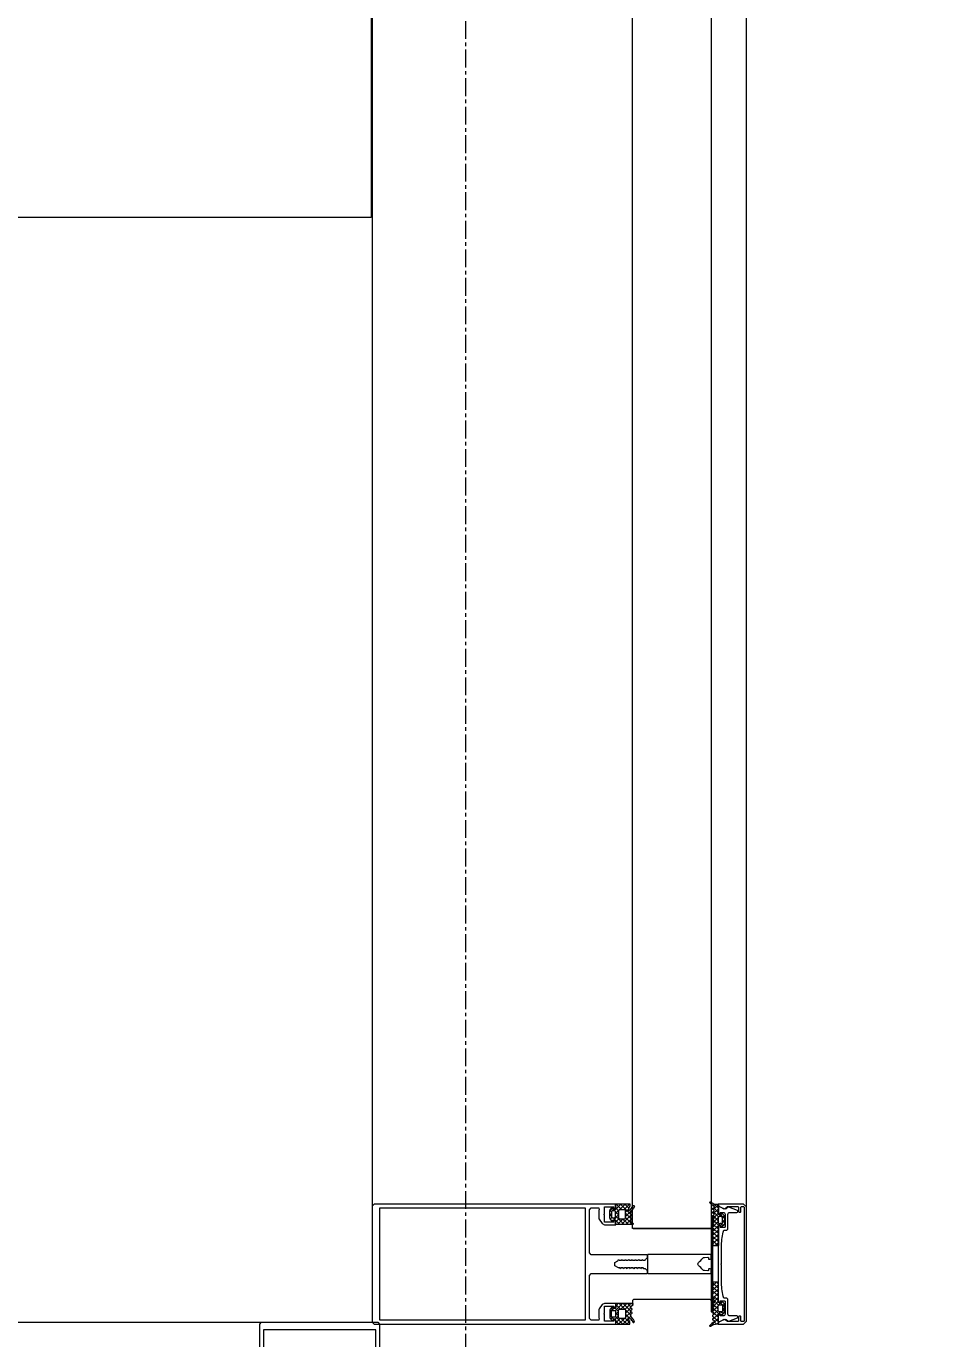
# Model space of a CAD drawing. Header units: millimetres. Extents: x 0 to 168960, y -92093 to 443706.
# Drawn here: x 41959 to 42448, y 99968 to 100669 of the extents above; entities that cross this region are included whole.
import ezdxf
from ezdxf.enums import TextEntityAlignment as Align

# ---------------------------------------------------------------- set-up
doc = ezdxf.new("R2018")
doc.units = ezdxf.units.MM
doc.linetypes.add('осевая', pattern=[50.8, 31.75, -6.35, 6.35, -6.35])
for name, color, linetype, lineweight in [('_0', 7, 'Continuous', 15), ('АР_Названия помещений', 124, 'Continuous', 5), ('АР_Номер помещения', 1, 'Continuous', 25), ('АР_Помещения_площадь', 19, 'Continuous', 9)]:
    doc.layers.add(name, color=color, linetype=linetype, lineweight=lineweight)
doc.styles.add('ISOCPEUR', font='isocpeur.ttf', dxfattribs={"height": 175})
doc.styles.get("Standard").update_dxf_attribs({"font": 'arial.ttf'})
pattern_1 = [(135, (-48195.6814, -322291.2206), (-1.122532015, -1.122532015), []), (225, (-48195.6814, -322291.2206), (1.122532015, -1.122532015), [])]
pattern_2 = [(135, (-48196.3237, -322291.2206), (-1.122532015, -1.122532015), []), (225, (-48196.3237, -322291.2206), (1.122532015, -1.122532015), [])]

# ---------------------------------------------------------------- blocks, each defined once
blk = doc.blocks.new('*U385')
at = {"color": 8}
blk.add_line((576.4, 0), (63.01, 0), dxfattribs=at)
at = {"color": 8, "lineweight": 0, "ltscale": 100, "transparency": 33554687}
blk.add_lwpolyline([(63.99, -99.98), (63.99, -0.98), (63.01, 0), (0.98, 0), (0, -0.98), (0, -99.98)], dxfattribs=at)
blk.add_lwpolyline([(2.07, -4.02), (62.04, -4.02), (62.04, -83.64), (2.07, -83.64)], close=True, dxfattribs=at)
blk = doc.blocks.new('*U384')
h = blk.add_hatch()
h.set_pattern_fill('ANSI37', color=8, scale=0.5, angle=90)
h.set_pattern_definition(pattern_2)
edge = h.paths.add_edge_path()
edge.add_line((129.85, 53.32), (129.85, 54.28))
edge.add_arc((130.27, 54.28), 0.427, 128.46721, 180.00662, ccw=False)
edge.add_arc((129.74, 54.95), 0.427, 308.4792, 450.00318)
edge.add_line((129.74, 55.38), (128.64, 55.38))
edge.add_arc((128.64, 55.19), 0.183, 89.9818, 180.0182)
edge.add_line((128.46, 55.19), (128.46, 55.07))
edge.add_arc((128.28, 55.07), 0.183, -135.01081, 0.00056, ccw=False)
edge.add_line((128.15, 54.94), (127.05, 56.16))
edge.add_arc((127.57, 56.54), 0.637, 179.04229, 216.37432, ccw=False)
edge.add_line((126.93, 56.55), (126.93, 60.7))
edge.add_arc((127.57, 60.71), 0.637, 143.62568, 180.95771, ccw=False)
edge.add_line((127.05, 61.08), (128.15, 62.3))
edge.add_arc((128.28, 62.17), 0.183, -0.00056, 135.01081, ccw=False)
edge.add_line((128.46, 62.17), (128.46, 62.05))
edge.add_arc((128.64, 62.05), 0.183, 179.9818, 270.0182)
edge.add_line((128.64, 61.87), (129.74, 61.87))
edge.add_arc((129.74, 62.3), 0.427, 269.99682, 411.5208)
edge.add_arc((130.27, 62.96), 0.427, 179.99338, 231.53279, ccw=False)
edge.add_line((129.85, 62.96), (129.85, 64.06))
edge.add_arc((130.03, 64.06), 0.183, 89.9818, 180.0182, ccw=False)
edge.add_line((130.03, 64.24), (137.22, 64.24))
edge.add_arc((137.24, 63.94), 0.306, 0.07887, 93.15515, ccw=False)
edge.add_line((137.55, 63.94), (137.55, 63.21))
edge.add_arc((137.24, 63.21), 0.304, -25.0452, 0.02187, ccw=False)
edge.add_line((137.52, 63.08), (136.66, 61.01))
edge.add_arc((136.94, 60.88), 0.305, 154.98576, 309.63)
edge.add_arc((130.64, 68.19), 9.95, 310.726, 328.81283)
edge.add_arc((139.53, 62.89), 0.4, 81.54212, 158.45788, ccw=False)
edge.add_arc((139.34, 62.73), 0.602, -27.88064, 66.37216, ccw=False)
edge.add_arc((130.46, 68.18), 11.02, 319.87822, 328.67982, ccw=False)
edge.add_arc((143.57, 57.17), 6.09, 140.15279, 160.00826)
edge.add_arc((138.13, 59.15), 0.305, 159.16444, 235.66304)
edge.add_line((137.95, 58.89), (138.69, 58.41))
edge.add_arc((138.51, 58.15), 0.305, -55.65709, 55.65709, ccw=False)
edge.add_line((138.69, 57.9), (137.95, 57.42))
edge.add_arc((138.13, 57.16), 0.305, 124.34291, 235.65709)
edge.add_line((137.95, 56.91), (138.69, 56.42))
edge.add_arc((138.51, 56.17), 0.305, -55.65709, 55.65709, ccw=False)
edge.add_line((138.69, 55.92), (137.95, 55.43))
edge.add_arc((138.13, 55.18), 0.305, 124.34673, 224.99182)
edge.add_line((137.91, 54.97), (139.24, 53.66))
edge.add_arc((139.03, 53.44), 0.305, -89.97313, 44.9961, ccw=False)
edge.add_line((139.03, 53.14), (130.03, 53.14))
edge.add_arc((130.03, 53.32), 0.183, 180.0182, 270.0182, ccw=False)
edge = h.paths.add_edge_path(flags=16)
edge.add_line((127.78, 59.92), (127.78, 57.35))
edge.add_arc((128.32, 57.35), 0.541, 180, 270)
edge.add_line((128.32, 56.8), (129.31, 56.8))
edge.add_arc((129.31, 57.35), 0.541, 270, 360)
edge.add_line((129.85, 57.35), (129.85, 59.92))
edge.add_arc((129.31, 59.92), 0.541, 0, 90)
edge.add_line((129.31, 60.46), (128.32, 60.46))
edge.add_arc((128.32, 59.92), 0.541, 90, 180)
edge = h.paths.add_edge_path(flags=16)
edge.add_line((131.56, 60.52), (131.56, 56.75))
edge.add_arc((132.1, 56.75), 0.541, 180, 270)
edge.add_line((132.1, 56.2), (134.68, 56.2))
edge.add_arc((134.68, 56.75), 0.541, 270, 360)
edge.add_line((135.22, 56.75), (135.22, 60.52))
edge.add_arc((134.68, 60.52), 0.541, 0, 90)
edge.add_line((134.68, 61.06), (132.1, 61.06))
edge.add_arc((132.1, 60.52), 0.541, 90, 180)
h = blk.add_hatch()
h.set_pattern_fill('ANSI37', color=8, scale=0.5, angle=90)
h.set_pattern_definition(pattern_1)
edge = h.paths.add_edge_path()
edge.add_arc((187.45, 53.46), 0.549, 314.99854, 360)
edge.add_line((187.83, 53.07), (186.61, 51.85))
edge.add_arc((186.49, 51.98), 0.183, 180, 314.99854)
edge.add_line((186.3, 51.98), (186.3, 52.22))
edge.add_arc((186.12, 52.22), 0.183, 360, 450)
edge.add_line((186.12, 52.41), (184.9, 52.41))
edge.add_arc((184.9, 51.98), 0.427, 90, 231.52648)
edge.add_arc((184.37, 51.31), 0.427, 360, 411.52648)
edge.add_line((184.8, 51.31), (184.8, 41.99))
edge.add_arc((184.49, 41.99), 0.305, 270, 360)
edge.add_line((184.49, 41.69), (182.05, 41.69))
edge.add_arc((182.05, 41.99), 0.304, 235.63571, 270)
edge.add_line((181.88, 41.74), (181.72, 42.17))
edge.add_arc((234.63, 45.92), 53.04, 175.94424, 184.05576)
edge.add_line((181.72, 49.67), (182.45, 50.16))
edge.add_arc((182.28, 50.41), 0.305, 304.34372, 415.65628)
edge.add_line((182.45, 50.66), (181.72, 51.15))
edge.add_arc((181.89, 51.4), 0.305, 124.34372, 235.65628)
edge.add_line((181.72, 51.65), (182.45, 52.26))
edge.add_arc((182.28, 52.51), 0.305, 304.34372, 415.65628)
edge.add_line((182.45, 52.76), (181.72, 53.25))
edge.add_arc((181.89, 53.5), 0.305, 124.34372, 235.65628)
edge.add_line((181.72, 53.76), (182.45, 54.24))
edge.add_arc((182.28, 54.5), 0.305, 304.34372, 415.65628)
edge.add_line((182.45, 54.75), (181.72, 55.23))
edge.add_arc((181.89, 55.49), 0.305, 124.34372, 235.65628)
edge.add_line((181.72, 55.74), (182.45, 56.23))
edge.add_arc((182.28, 56.48), 0.305, 304.34372, 415.65628)
edge.add_line((182.45, 56.73), (181.72, 57.34))
edge.add_arc((181.89, 57.59), 0.305, 124.34372, 235.65628)
edge.add_line((181.72, 57.84), (182.45, 58.33))
edge.add_arc((182.28, 58.58), 0.305, 304.34372, 415.65628)
edge.add_line((182.45, 58.83), (181.72, 59.32))
edge.add_arc((181.89, 59.57), 0.305, 124.34372, 235.65628)
edge.add_line((181.72, 59.82), (182.45, 60.31))
edge.add_arc((182.28, 60.56), 0.305, 304.34372, 415.65628)
edge.add_line((182.45, 60.81), (181.72, 61.29))
edge.add_arc((181.89, 61.54), 0.305, 115.55775, 235.66074)
edge.add_line((181.76, 61.81), (182.61, 62.18))
edge.add_arc((182.48, 62.45), 0.305, 295.56143, 421.97996)
edge.add_arc((186.37, 69.77), 7.99, 218.81888, 241.97996)
edge.add_arc((180.39, 64.96), 0.305, 412.52385, 578.81888)
edge.add_arc((184.25, 69.99), 6.03, 232.52385, 270)
edge.add_line((184.25, 63.95), (184.37, 63.95))
edge.add_arc((184.37, 63.53), 0.427, 360, 450)
edge.add_line((184.8, 63.53), (184.8, 59.75))
edge.add_arc((184.37, 59.75), 0.427, 308.46948, 360)
edge.add_arc((184.9, 59.08), 0.427, 128.46948, 199.24713)
edge.add_arc((184.9, 59.08), 0.427, 199.2333, 270)
edge.add_line((184.9, 58.65), (186.12, 58.65))
edge.add_arc((186.12, 58.84), 0.183, 270, 360)
edge.add_line((186.3, 58.84), (186.3, 59.08))
edge.add_arc((186.49, 59.08), 0.183, 405.00146, 540)
edge.add_line((186.61, 59.21), (187.83, 57.99))
edge.add_arc((187.45, 57.6), 0.549, 360, 405.00146)
edge.add_line((187.99, 57.6), (187.99, 53.46))
edge = h.paths.add_edge_path(flags=16)
edge.add_arc((186.53, 56.86), 0.541, 360, 450)
edge.add_line((187.07, 54.29), (187.07, 56.86))
edge.add_arc((186.53, 54.29), 0.541, 270, 360)
edge.add_line((185.3, 53.75), (186.53, 53.75))
edge.add_arc((185.3, 54.29), 0.541, 180, 270)
edge.add_line((184.75, 56.86), (184.75, 54.29))
edge.add_arc((185.3, 56.86), 0.541, 90, 180)
edge.add_line((186.53, 57.4), (185.3, 57.4))
h = blk.add_hatch()
h.set_pattern_fill('ANSI37', color=8, scale=0.5, angle=90)
h.set_pattern_definition(pattern_1)
edge = h.paths.add_edge_path()
edge.add_arc((187.45, 6.39), 0.549, 314.99854, 360)
edge.add_line((186.61, 4.78), (187.83, 6))
edge.add_arc((186.49, 4.91), 0.183, 180, 314.99854)
edge.add_line((186.3, 5.15), (186.3, 4.91))
edge.add_arc((186.12, 5.15), 0.183, 360, 450)
edge.add_line((184.9, 5.33), (186.12, 5.33))
edge.add_arc((184.9, 4.91), 0.427, 90, 160.7667)
edge.add_arc((184.9, 4.91), 0.427, 160.75287, 231.53052)
edge.add_arc((184.37, 4.24), 0.427, 360, 411.53052)
edge.add_line((184.8, 0.46), (184.8, 4.24))
edge.add_arc((184.37, 0.46), 0.427, 270, 360)
edge.add_line((184.25, 0.03), (184.37, 0.03))
edge.add_arc((184.25, -6), 6.03, 90, 127.47615)
edge.add_arc((180.39, -0.97), 0.305, 141.18112, 307.47615)
edge.add_arc((186.37, -5.79), 7.99, 118.02004, 141.18112)
edge.add_arc((182.48, 1.53), 0.305, 298.02004, 424.43857)
edge.add_line((181.76, 2.17), (182.61, 1.81))
edge.add_arc((181.89, 2.45), 0.305, 124.33926, 244.44225)
edge.add_line((182.45, 3.17), (181.72, 2.7))
edge.add_arc((182.28, 3.42), 0.305, 304.34372, 415.65628)
edge.add_line((181.72, 4.16), (182.45, 3.68))
edge.add_arc((181.89, 4.42), 0.305, 124.34372, 235.65628)
edge.add_line((182.45, 5.16), (181.72, 4.67))
edge.add_arc((182.28, 5.41), 0.305, 304.34372, 415.65628)
edge.add_line((181.72, 6.15), (182.45, 5.66))
edge.add_arc((181.89, 6.4), 0.305, 124.34372, 235.65628)
edge.add_line((182.45, 7.26), (181.72, 6.65))
edge.add_arc((182.28, 7.51), 0.305, 304.34372, 415.65628)
edge.add_line((181.72, 8.25), (182.45, 7.76))
edge.add_arc((181.89, 8.5), 0.305, 124.34372, 235.65628)
edge.add_line((182.45, 9.24), (181.72, 8.75))
edge.add_arc((182.28, 9.49), 0.305, 304.34372, 415.65628)
edge.add_line((181.72, 10.23), (182.45, 9.74))
edge.add_arc((181.89, 10.48), 0.305, 124.34372, 235.65628)
edge.add_line((182.45, 11.22), (181.72, 10.74))
edge.add_arc((182.28, 11.47), 0.305, 304.34372, 415.65628)
edge.add_line((181.72, 12.34), (182.45, 11.73))
edge.add_arc((181.89, 12.59), 0.305, 124.34372, 235.65628)
edge.add_line((182.45, 13.33), (181.72, 12.84))
edge.add_arc((182.28, 13.58), 0.305, 304.34372, 415.65628)
edge.add_line((181.72, 14.32), (182.45, 13.83))
edge.add_arc((234.63, 18.07), 53.04, 175.94424, 184.05576)
edge.add_line((181.88, 22.24), (181.72, 21.82))
edge.add_arc((182.05, 21.99), 0.304, 90, 124.36429)
edge.add_line((184.49, 22.3), (182.05, 22.3))
edge.add_arc((184.49, 21.99), 0.305, 360, 450)
edge.add_line((184.8, 12.68), (184.8, 21.99))
edge.add_arc((184.37, 12.68), 0.427, 308.47352, 360)
edge.add_arc((184.9, 12.01), 0.427, 128.47352, 270)
edge.add_line((186.12, 11.58), (184.9, 11.58))
edge.add_arc((186.12, 11.76), 0.183, 270, 360)
edge.add_line((186.3, 12.01), (186.3, 11.76))
edge.add_arc((186.49, 12.01), 0.183, 405.00146, 540)
edge.add_line((187.83, 10.92), (186.61, 12.14))
edge.add_arc((187.45, 10.53), 0.549, 360, 405.00146)
edge.add_line((187.99, 6.39), (187.99, 10.53))
edge = h.paths.add_edge_path(flags=16)
edge.add_line((187.07, 9.7), (187.07, 7.13))
edge.add_arc((186.53, 7.13), 0.541, 270, 360)
edge.add_line((186.53, 6.58), (185.3, 6.58))
edge.add_arc((185.3, 7.13), 0.541, 180, 270)
edge.add_line((184.75, 7.13), (184.75, 9.7))
edge.add_arc((185.3, 9.7), 0.541, 90, 180)
edge.add_line((185.3, 10.24), (186.53, 10.24))
edge.add_arc((186.53, 9.7), 0.541, 360, 450)
h = blk.add_hatch()
h.set_pattern_fill('ANSI37', color=8, scale=0.5, angle=90)
h.set_pattern_definition(pattern_2)
edge = h.paths.add_edge_path()
edge.add_line((129.85, 10.79), (129.85, 9.83))
edge.add_arc((130.27, 9.83), 0.427, 179.99338, 231.53279)
edge.add_arc((129.74, 9.16), 0.427, -90.00318, 51.5208, ccw=False)
edge.add_line((129.74, 8.73), (128.64, 8.73))
edge.add_arc((128.64, 8.92), 0.183, 179.9818, 270.0182, ccw=False)
edge.add_line((128.46, 8.92), (128.46, 9.04))
edge.add_arc((128.28, 9.04), 0.183, 359.99944, 495.01081)
edge.add_line((128.15, 9.17), (127.05, 7.95))
edge.add_arc((127.57, 7.57), 0.637, 143.62568, 180.95771)
edge.add_line((126.93, 7.56), (126.93, 3.41))
edge.add_arc((127.57, 3.4), 0.637, 179.04229, 216.37432)
edge.add_line((127.05, 3.03), (128.15, 1.81))
edge.add_arc((128.28, 1.94), 0.183, 224.98919, 360.00056)
edge.add_line((128.46, 1.94), (128.46, 2.06))
edge.add_arc((128.64, 2.06), 0.183, 89.9818, 180.0182, ccw=False)
edge.add_line((128.64, 2.24), (129.74, 2.24))
edge.add_arc((129.74, 1.81), 0.427, -51.5208, 90.00318, ccw=False)
edge.add_arc((130.27, 1.15), 0.427, 128.46721, 180.00662)
edge.add_line((129.85, 1.15), (129.85, 0.05))
edge.add_arc((130.03, 0.05), 0.183, 179.9818, 270.0182)
edge.add_line((130.03, -0.13), (137.22, -0.13))
edge.add_arc((137.24, 0.17), 0.306, 266.84485, 359.92113)
edge.add_line((137.55, 0.17), (137.55, 0.9))
edge.add_arc((137.24, 0.9), 0.304, 359.97813, 385.0452)
edge.add_line((137.52, 1.03), (136.66, 3.1))
edge.add_arc((136.94, 3.23), 0.305, 50.37, 205.01424, ccw=False)
edge.add_arc((130.64, -4.08), 9.95, 31.18717, 49.274, ccw=False)
edge.add_arc((139.53, 1.23), 0.4, 201.54212, 278.45788)
edge.add_arc((139.34, 1.38), 0.602, 293.62784, 387.88064)
edge.add_arc((130.46, -4.07), 11.02, 31.32018, 40.12178)
edge.add_arc((143.57, 6.94), 6.09, 199.99174, 219.84721, ccw=False)
edge.add_arc((138.13, 4.96), 0.305, 124.33696, 200.83556, ccw=False)
edge.add_line((137.95, 5.22), (138.69, 5.7))
edge.add_arc((138.51, 5.96), 0.305, 304.34291, 415.65709)
edge.add_line((138.69, 6.21), (137.95, 6.69))
edge.add_arc((138.13, 6.95), 0.305, 124.34291, 235.65709, ccw=False)
edge.add_line((137.95, 7.2), (138.69, 7.69))
edge.add_arc((138.51, 7.94), 0.305, 304.34291, 415.65709)
edge.add_line((138.69, 8.19), (137.95, 8.68))
edge.add_arc((138.13, 8.93), 0.305, 135.00818, 235.65327, ccw=False)
edge.add_line((137.91, 9.14), (139.24, 10.45))
edge.add_arc((139.03, 10.67), 0.305, 315.0039, 449.97313)
edge.add_line((139.03, 10.97), (130.03, 10.97))
edge.add_arc((130.03, 10.79), 0.183, 89.9818, 179.9818)
edge = h.paths.add_edge_path(flags=16)
edge.add_line((127.78, 4.19), (127.78, 6.76))
edge.add_arc((128.32, 6.76), 0.541, 90, 180, ccw=False)
edge.add_line((128.32, 7.31), (129.31, 7.31))
edge.add_arc((129.31, 6.76), 0.541, 0, 90, ccw=False)
edge.add_line((129.85, 6.76), (129.85, 4.19))
edge.add_arc((129.31, 4.19), 0.541, -90, 0, ccw=False)
edge.add_line((129.31, 3.65), (128.32, 3.65))
edge.add_arc((128.32, 4.19), 0.541, 180, 270, ccw=False)
edge = h.paths.add_edge_path(flags=16)
edge.add_line((131.56, 3.59), (131.56, 7.36))
edge.add_arc((132.1, 7.36), 0.541, 90, 180, ccw=False)
edge.add_line((132.1, 7.91), (134.68, 7.91))
edge.add_arc((134.68, 7.36), 0.541, 0, 90, ccw=False)
edge.add_line((135.22, 7.36), (135.22, 3.59))
edge.add_arc((134.68, 3.59), 0.541, -90, 0, ccw=False)
edge.add_line((134.68, 3.05), (132.1, 3.05))
edge.add_arc((132.1, 3.59), 0.541, 180, 270, ccw=False)
at = {"color": 8}
for p, q in [((0, 3654.57), (0, 63.01)), ((199.84, 62.53), (199.84, 3655.06))]:
    blk.add_line(p, q, dxfattribs=at)
for points in [[(180.94, 51.06), (138.94, 51.06), (138.97, 3666.64), (180.97, 3666.64)], [(181.92, 6.46), (181.92, 57.53), (180.94, 57.53), (180.94, 6.46)]]:
    blk.add_lwpolyline(points, close=True, dxfattribs=at)
at = {"color": 8, "lineweight": 0, "ltscale": 100, "transparency": 33554687}
for points in [[(0.98, 0), (129.98, 0), (129.98, 2.07), (129.49, 2.56), (129, 2.56), (129, 1.46), (124, 1.46), (124, 5.24), (123.64, 5.49), (124, 5.85), (124, 9.51), (129, 9.51), (129, 8.53), (129.49, 8.53), (129.98, 9.02), (129.98, 10.97), (124, 10.97), (122.78, 10.36), (121.08, 8.05), (120.95, 7.8), (120.95, 3.29), (121.2, 2.93), (120.95, 2.07), (116.93, 2.07), (115.96, 3.05), (115.96, 26.02), (116.93, 27), (146.68, 27), (146.92, 27.36), (146.92, 28.46), (145.95, 29.56), (145.09, 29.56), (144.73, 30.04), (143.51, 30.04), (143.27, 29.56), (143.02, 30.04), (141.8, 30.04), (141.44, 29.56), (141.19, 30.04), (139.97, 30.04), (139.73, 29.56), (139.36, 30.04), (138.15, 30.04), (137.9, 29.56), (137.54, 30.04), (136.32, 30.04), (136.07, 29.56), (135.83, 30.04), (134.61, 30.04), (134.24, 29.56), (134, 30.04), (132.78, 30.04), (132.41, 29.56), (132.17, 30.04), (131.44, 30.04), (129.49, 31.14), (129.49, 32.85), (131.2, 33.82), (131.56, 34.55), (131.81, 34.07), (133.02, 34.07), (133.39, 34.55), (133.63, 34.07), (134.85, 34.07), (135.22, 34.55), (135.46, 34.07), (136.68, 34.07), (136.93, 34.55), (137.29, 34.07), (138.51, 34.07), (138.75, 34.55), (139, 34.07), (140.34, 34.07), (140.58, 34.55), (140.83, 34.07), (142.05, 34.07), (142.41, 34.55), (142.66, 34.07), (143.88, 34.07), (144.12, 34.55), (144.49, 34.07), (145.7, 34.07), (145.95, 34.55), (146.92, 35.53), (146.92, 36.75), (146.68, 36.99), (116.93, 36.99), (115.96, 37.97), (115.96, 61.06), (116.93, 62.04), (120.95, 62.04), (121.2, 61.06), (120.95, 60.82), (120.95, 56.19), (121.08, 56.06), (122.78, 53.62), (124, 53.02), (129.98, 53.02), (129.98, 54.97), (129.49, 55.58), (129, 55.58), (129, 54.48), (124, 54.48), (124, 58.26), (123.64, 58.5), (124, 58.87), (124, 62.53), (129, 62.53), (129, 61.55), (129.49, 61.55), (129.98, 62.04), (129.98, 63.99), (0.98, 63.99), (0, 63.01), (0, 0.98)], [(198.5, 62.4), (198.5, 1.58), (198.26, 1.34), (197.16, 1.34), (196.79, 1.58), (196.79, 4.02), (196.55, 4.27), (195.82, 4.27), (195.45, 4.02), (195.45, 1.58), (195.21, 1.34), (189.72, 1.34), (188.5, 2.32), (187.65, 2.44), (184.48, 0.73), (184.72, 0), (198.26, 0), (199.84, 1.46), (199.84, 62.53), (198.26, 63.99), (184.72, 63.99), (184.48, 63.26), (187.65, 61.55), (188.5, 61.67), (189.72, 62.77), (195.21, 62.77), (195.45, 62.4), (195.45, 59.96), (195.82, 59.72), (196.55, 59.72), (196.79, 59.96), (196.79, 62.4), (197.16, 62.77), (198.26, 62.77)], [(4.02, 2.07), (4.02, 62.04), (113.64, 62.04), (113.64, 2.07)]]:
    blk.add_lwpolyline(points, close=True, dxfattribs=at)
for points in [[(129.85, 53.32), (129.85, 54.28, -0.228752), (130.01, 54.62, 0.710164), (129.74, 55.38), (128.64, 55.38, 0.4144), (128.46, 55.19), (128.46, 55.07, -0.66825), (128.15, 54.94), (127.05, 56.16, -0.164348), (126.93, 56.55), (126.93, 60.7, -0.164348), (127.05, 61.08), (128.15, 62.3, -0.66825), (128.46, 62.17), (128.46, 62.05, 0.4144), (128.64, 61.87), (129.74, 61.87, 0.710164), (130.01, 62.63, -0.228752), (129.85, 62.96), (129.85, 64.06, -0.4144), (130.03, 64.24), (137.22, 64.24, -0.430028), (137.55, 63.94), (137.55, 63.21, -0.109814), (137.52, 63.08), (136.66, 61.01, 0.800036), (137.13, 60.64, 0.079083), (139.15, 63.03, -0.348803), (139.59, 63.28, -0.436125), (139.88, 62.45, -0.038423), (138.89, 61.07, 0.086853), (137.84, 59.25, 0.346763), (137.95, 58.89), (138.69, 58.41, -0.527877), (138.69, 57.9), (137.95, 57.42, 0.527877), (137.95, 56.91), (138.69, 56.42, -0.527877), (138.69, 55.92), (137.95, 55.43, 0.469739), (137.91, 54.97), (139.24, 53.66, -0.667984), (139.03, 53.14), (130.03, 53.14, -0.414214)], [(181.72, 61.29, -0.57795), (181.76, 61.81), (182.61, 62.18, 0.615334), (182.62, 62.72, -0.101403), (180.15, 64.77, -0.887085), (180.58, 65.2, 0.164997), (184.25, 63.95), (184.37, 63.95, -0.414304), (184.8, 63.53), (184.8, 59.75, -0.228696), (184.63, 59.41, 0.319049), (184.5, 58.94, 0.319002), (184.9, 58.65), (186.12, 58.65, 0.4144), (186.3, 58.84), (186.3, 59.08, -0.668339), (186.61, 59.21), (187.83, 57.99, -0.198883), (187.99, 57.6), (187.99, 53.46, -0.198883), (187.83, 53.07), (186.61, 51.85, -0.668339), (186.3, 51.98), (186.3, 52.22, 0.4144), (186.12, 52.41), (184.9, 52.41, 0.710202), (184.63, 51.65, -0.228696), (184.8, 51.31), (184.8, 41.99, -0.414362), (184.49, 41.69), (182.05, 41.69, -0.151171), (181.88, 41.74), (181.72, 42.17, -0.035408), (181.72, 49.67), (182.45, 50.16, 0.527868), (182.45, 50.66), (181.72, 51.15, -0.527868), (181.72, 51.65), (182.45, 52.26, 0.527868), (182.45, 52.76), (181.72, 53.25, -0.527868), (181.72, 53.76), (182.45, 54.24, 0.527868), (182.45, 54.75), (181.72, 55.23, -0.527868), (181.72, 55.74), (182.45, 56.23, 0.527868), (182.45, 56.73), (181.72, 57.34, -0.527868), (181.72, 57.84), (182.45, 58.33, 0.527868), (182.45, 58.83), (181.72, 59.32, -0.527868), (181.72, 59.82), (182.45, 60.31, 0.527868), (182.45, 60.81)], [(184.65, 11.87), (185.14, 11.39), (185.75, 11.39), (185.75, 12.36), (188.06, 12.36, -0.414362), (188.37, 12.06), (188.37, 5.35, -0.414326), (187.33, 4.32), (185.75, 4.32), (185.75, 5.41), (185.14, 5.41), (184.65, 4.8), (184.65, 1.39, 0.551224), (185.09, 1.11), (187.89, 2.45, -0.267349), (188.92, 2.37), (189.9, 1.64, 0.249629), (190.41, 1.58), (194.92, 3.29, 0.827043), (194.72, 4.35), (190.94, 4.35, -0.414326), (189.9, 5.39), (189.9, 12.82, 0.414326), (188.87, 13.86), (187.65, 13.86, -0.082799), (186.55, 21.87), (186.55, 31.75), (186.18, 31.99), (186.55, 32.36), (186.55, 42.11, -0.082799), (187.65, 50.13), (188.87, 50.13, 0.414326), (189.9, 51.16), (189.9, 58.6, -0.414326), (190.94, 59.64), (194.72, 59.64, 0.827043), (194.92, 60.7), (190.41, 62.4, 0.249629), (189.9, 62.35), (188.92, 61.61, -0.267349), (187.89, 61.53), (185.09, 62.87, 0.551224), (184.65, 62.6), (184.65, 59.19), (185.14, 58.58), (185.75, 58.58), (185.75, 59.67), (187.33, 59.67, -0.414326), (188.37, 58.64), (188.37, 51.93, -0.414362), (188.06, 51.63), (185.75, 51.63), (185.75, 52.6), (185.14, 52.6), (184.65, 52.11)], [(146.92, 28.46), (146.92, 27.36, 0.523933), (147.25, 27), (180.39, 27, 0.414326), (180.94, 27.54), (180.94, 28.89, 0.410627), (180.4, 29.43), (179.72, 29.43, 0.492552), (179.48, 29.21), (179.48, 28.7, -0.441111), (179.24, 28.46), (177.36, 28.52, -0.208057), (176.57, 28.94, -0.000016), (174.19, 31.32, -0.439819), (174.19, 32.79, -0.000016), (176.57, 35.17, -0.208057), (177.36, 35.59), (179.24, 35.65, -0.441111), (179.48, 35.41), (179.48, 34.9, 0.492552), (179.72, 34.68), (180.4, 34.68, 0.410627), (180.94, 35.23), (180.94, 36.57, 0.414326), (180.39, 37.11), (147.25, 37.11, 0.523933), (146.92, 36.75), (146.92, 35.65)], [(181.72, 2.7, 0.57795), (181.76, 2.17), (182.61, 1.81, -0.615334), (182.62, 1.26, 0.101403), (180.15, -0.78, 0.887085), (180.58, -1.21, -0.164997), (184.25, 0.03), (184.37, 0.03, 0.414304), (184.8, 0.46), (184.8, 4.24, 0.228696), (184.63, 4.57, -0.319049), (184.5, 5.05, -0.319002), (184.9, 5.33), (186.12, 5.33, -0.4144), (186.3, 5.15), (186.3, 4.91, 0.668339), (186.61, 4.78), (187.83, 6, 0.198883), (187.99, 6.39), (187.99, 10.53, 0.198883), (187.83, 10.92), (186.61, 12.14, 0.668339), (186.3, 12.01), (186.3, 11.76, -0.4144), (186.12, 11.58), (184.9, 11.58, -0.710202), (184.63, 12.34, 0.228696), (184.8, 12.68), (184.8, 21.99, 0.414362), (184.49, 22.3), (182.05, 22.3, 0.151171), (181.88, 22.24), (181.72, 21.82, 0.035408), (181.72, 14.32), (182.45, 13.83, -0.527868), (182.45, 13.33), (181.72, 12.84, 0.527868), (181.72, 12.34), (182.45, 11.73, -0.527868), (182.45, 11.22), (181.72, 10.74, 0.527868), (181.72, 10.23), (182.45, 9.74, -0.527868), (182.45, 9.24), (181.72, 8.75, 0.527868), (181.72, 8.25), (182.45, 7.76, -0.527868), (182.45, 7.26), (181.72, 6.65, 0.527868), (181.72, 6.15), (182.45, 5.66, -0.527868), (182.45, 5.16), (181.72, 4.67, 0.527868), (181.72, 4.16), (182.45, 3.68, -0.527868), (182.45, 3.17)], [(129.85, 10.79), (129.85, 9.83, 0.228752), (130.01, 9.49, -0.710164), (129.74, 8.73), (128.64, 8.73, -0.4144), (128.46, 8.92), (128.46, 9.04, 0.66825), (128.15, 9.17), (127.05, 7.95, 0.164348), (126.93, 7.56), (126.93, 3.41, 0.164348), (127.05, 3.03), (128.15, 1.81, 0.66825), (128.46, 1.94), (128.46, 2.06, -0.4144), (128.64, 2.24), (129.74, 2.24, -0.710164), (130.01, 1.48, 0.228752), (129.85, 1.15), (129.85, 0.05, 0.4144), (130.03, -0.13), (137.22, -0.13, 0.430028), (137.55, 0.17), (137.55, 0.9, 0.109814), (137.52, 1.03), (136.66, 3.1, -0.800036), (137.13, 3.47, -0.079083), (139.15, 1.08, 0.348803), (139.59, 0.83, 0.436125), (139.88, 1.66, 0.038423), (138.89, 3.04, -0.086853), (137.84, 4.86, -0.346763), (137.95, 5.22), (138.69, 5.7, 0.527877), (138.69, 6.21), (137.95, 6.69, -0.527877), (137.95, 7.2), (138.69, 7.69, 0.527877), (138.69, 8.19), (137.95, 8.68, -0.469739), (137.91, 9.14), (139.24, 10.45, 0.667984), (139.03, 10.97), (130.03, 10.97, 0.414214)]]:
    blk.add_lwpolyline(points, format="xyb", close=True, dxfattribs=at)
at = {"color": 8}
for points in [[(127.78, 59.92), (127.78, 57.35, 0.414214), (128.32, 56.8), (129.31, 56.8, 0.414214), (129.85, 57.35), (129.85, 59.92, 0.414214), (129.31, 60.46), (128.32, 60.46, 0.414214)], [(131.56, 60.52), (131.56, 56.75, 0.414214), (132.1, 56.2), (134.68, 56.2, 0.414214), (135.22, 56.75), (135.22, 60.52, 0.414214), (134.68, 61.06), (132.1, 61.06, 0.414214)], [(184.75, 56.86), (184.75, 54.29, 0.414214), (185.3, 53.75), (186.53, 53.75, 0.414214), (187.07, 54.29), (187.07, 56.86, 0.414214), (186.53, 57.4), (185.3, 57.4, 0.414214)], [(127.78, 4.19), (127.78, 6.76, -0.414214), (128.32, 7.31), (129.31, 7.31, -0.414214), (129.85, 6.76), (129.85, 4.19, -0.414214), (129.31, 3.65), (128.32, 3.65, -0.414214)], [(131.56, 3.59), (131.56, 7.36, -0.414214), (132.1, 7.91), (134.68, 7.91, -0.414214), (135.22, 7.36), (135.22, 3.59, -0.414214), (134.68, 3.05), (132.1, 3.05, -0.414214)], [(184.75, 7.13), (184.75, 9.7, -0.414214), (185.3, 10.24), (186.53, 10.24, -0.414214), (187.07, 9.7), (187.07, 7.13, -0.414214), (186.53, 6.58), (185.3, 6.58, -0.414214)]]:
    blk.add_lwpolyline(points, format="xyb", close=True, dxfattribs=at)
at = {"color": 8, "lineweight": 0, "ltscale": 100, "transparency": 33554687}
for points in [[(180.94, 51.43), (180.45, 50.94), (139.49, 50.94), (139, 51.43), (139, 53.02)], [(130.03, 10.97), (130.03, 10.97)], [(180.94, 12.56), (180.45, 13.05), (139.49, 13.05), (139, 12.56), (139, 10.97)], [(180.94, 6.46), (181.92, 6.46)], [(130.03, -0.13), (130.03, -0.13)]]:
    blk.add_lwpolyline(points, dxfattribs=at)
blk.add_arc((137.24, 0.17), 0.305, 269.98903, 0.01073, dxfattribs=at)
blk = doc.blocks.new('*U291')
at = {"color": 8, "style": 'ISOCPEUR', "width": 0.7, "flags": 1}
blk.add_attdef('КАТЕГОРИЯ', (-499.17, -2092.19), '', height=250, dxfattribs=at)
at = {"layer": 'АР_Номер помещения', "color": 8, "style": 'ISOCPEUR', "width": 0.7}
blk.add_attdef('НОМЕР_ПОМЕЩЕНИЯ', text='', height=300, dxfattribs=at).set_placement((-12939.96, 2669.74), align=Align.MIDDLE_CENTER)
at = {"layer": 'АР_Помещения_площадь', "color": 8, "style": 'ISOCPEUR', "width": 0.7}
blk.add_attdef('ПЛОЩАДЬ_ПОМЕЩЕНИЯ', text='', height=200, dxfattribs=at).set_placement((-4655.07, 1558.16), align=Align.MIDDLE_RIGHT)
at = {"layer": 'АР_Помещения_площадь', "color": 8, "lineweight": 30, "width": 0.7, "flags": 104}
blk.add_attdef('ИМЯ_ПОМЕЩЕНИЯ', text='', height=100, dxfattribs=at).set_placement((157.63, 1217.14), align=Align.MIDDLE_CENTER)
blk = doc.blocks.new('*U289')
at = {"color": 8, "style": 'ISOCPEUR', "width": 0.7, "flags": 1}
blk.add_attdef('КАТЕГОРИЯ', (-499.17, -2092.19), '', height=250, dxfattribs=at)
at = {"layer": 'АР_Номер помещения', "color": 8, "style": 'ISOCPEUR', "width": 0.7}
blk.add_attdef('НОМЕР_ПОМЕЩЕНИЯ', text='', height=300, dxfattribs=at).set_placement((-19098.69, 1732.73), align=Align.MIDDLE_CENTER)
at = {"layer": 'АР_Помещения_площадь', "color": 8, "lineweight": 30, "width": 0.7, "flags": 104}
blk.add_attdef('ИМЯ_ПОМЕЩЕНИЯ', text='', height=100, dxfattribs=at).set_placement((157.63, 1217.14), align=Align.MIDDLE_CENTER)
at = {"layer": 'АР_Помещения_площадь', "color": 8, "style": 'ISOCPEUR', "width": 0.7}
blk.add_attdef('ПЛОЩАДЬ_ПОМЕЩЕНИЯ', text='', height=200, dxfattribs=at).set_placement((-16823.81, 938.16), align=Align.MIDDLE_RIGHT)
blk = doc.blocks.new('*U266')
at = {"color": 8, "style": 'ISOCPEUR', "width": 0.7, "flags": 1}
blk.add_attdef('КАТЕГОРИЯ', (-499.17, -2092.19), '', height=250, dxfattribs=at)
at = {"layer": 'АР_Номер помещения', "color": 8, "style": 'ISOCPEUR', "width": 0.7}
blk.add_attdef('НОМЕР_ПОМЕЩЕНИЯ', text='', height=300, dxfattribs=at).set_placement((-20638.74, 1708.78), align=Align.MIDDLE_CENTER)
at = {"layer": 'АР_Помещения_площадь', "color": 8, "lineweight": 30, "width": 0.7, "flags": 104}
blk.add_attdef('ИМЯ_ПОМЕЩЕНИЯ', text='', height=100, dxfattribs=at).set_placement((157.63, 1217.14), align=Align.MIDDLE_CENTER)
at = {"layer": 'АР_Помещения_площадь', "color": 8, "style": 'ISOCPEUR', "width": 0.7}
blk.add_attdef('ПЛОЩАДЬ_ПОМЕЩЕНИЯ', text='', height=200, dxfattribs=at).set_placement((-11185.61, -2360.52), align=Align.MIDDLE_RIGHT)
blk = doc.blocks.new('*U246')
at = {"color": 8, "style": 'ISOCPEUR', "width": 0.7, "flags": 1}
blk.add_attdef('КАТЕГОРИЯ', (-499.17, -2092.19), '', height=250, dxfattribs=at)
at = {"layer": 'АР_Номер помещения', "color": 8, "style": 'ISOCPEUR', "width": 0.7}
blk.add_attdef('НОМЕР_ПОМЕЩЕНИЯ', text='', height=300, dxfattribs=at).set_placement((-17859.97, -745.64), align=Align.MIDDLE_CENTER)
at = {"layer": 'АР_Помещения_площадь', "color": 8, "lineweight": 30, "width": 0.7, "flags": 104}
blk.add_attdef('ИМЯ_ПОМЕЩЕНИЯ', text='', height=100, dxfattribs=at).set_placement((157.63, 1217.14), align=Align.MIDDLE_CENTER)
at = {"layer": 'АР_Помещения_площадь', "color": 8, "style": 'ISOCPEUR', "width": 0.7}
blk.add_attdef('ПЛОЩАДЬ_ПОМЕЩЕНИЯ', text='', height=200, dxfattribs=at).set_placement((-14197.41, -1262.35), align=Align.MIDDLE_RIGHT)
blk = doc.blocks.new('*U251')
at = {"color": 8, "style": 'ISOCPEUR', "width": 0.7, "flags": 1}
blk.add_attdef('КАТЕГОРИЯ', (-499.17, -2092.19), '', height=250, dxfattribs=at)
at = {"layer": 'АР_Номер помещения', "color": 8, "style": 'ISOCPEUR', "width": 0.7}
blk.add_attdef('НОМЕР_ПОМЕЩЕНИЯ', text='', height=300, dxfattribs=at).set_placement((-23270.57, 7877.31), align=Align.MIDDLE_CENTER)
at = {"layer": 'АР_Помещения_площадь', "color": 8, "style": 'ISOCPEUR', "width": 0.7}
blk.add_attdef('ПЛОЩАДЬ_ПОМЕЩЕНИЯ', text='', height=200, dxfattribs=at).set_placement((-14897.88, 3347.54), align=Align.MIDDLE_RIGHT)
at = {"layer": 'АР_Помещения_площадь', "color": 8, "lineweight": 30, "width": 0.7, "flags": 104}
blk.add_attdef('ИМЯ_ПОМЕЩЕНИЯ', text='', height=100, dxfattribs=at).set_placement((157.63, 1217.14), align=Align.MIDDLE_CENTER)
blk = doc.blocks.new('*U264')
at = {"color": 8, "style": 'ISOCPEUR', "width": 0.7, "flags": 1}
blk.add_attdef('КАТЕГОРИЯ', (-499.17, -2092.19), '', height=250, dxfattribs=at)
at = {"layer": 'АР_Номер помещения', "color": 8, "style": 'ISOCPEUR', "width": 0.7}
blk.add_attdef('НОМЕР_ПОМЕЩЕНИЯ', text='', height=300, dxfattribs=at).set_placement((-20263.54, 6743.41), align=Align.MIDDLE_CENTER)
at = {"layer": 'АР_Помещения_площадь', "color": 8, "style": 'ISOCPEUR', "width": 0.7}
blk.add_attdef('ПЛОЩАДЬ_ПОМЕЩЕНИЯ', text='', height=200, dxfattribs=at).set_placement((-14897.88, 3347.54), align=Align.MIDDLE_RIGHT)
at = {"layer": 'АР_Помещения_площадь', "color": 8, "lineweight": 30, "width": 0.7, "flags": 104}
blk.add_attdef('ИМЯ_ПОМЕЩЕНИЯ', text='', height=100, dxfattribs=at).set_placement((157.63, 1217.14), align=Align.MIDDLE_CENTER)
blk = doc.blocks.new('*U265')
at = {"color": 8, "style": 'ISOCPEUR', "width": 0.7, "flags": 1}
blk.add_attdef('КАТЕГОРИЯ', (-499.17, -2092.19), '', height=250, dxfattribs=at)
at = {"layer": 'АР_Номер помещения', "color": 8, "style": 'ISOCPEUR', "width": 0.7}
blk.add_attdef('НОМЕР_ПОМЕЩЕНИЯ', text='', height=300, dxfattribs=at).set_placement((-18940.79, 2435.31), align=Align.MIDDLE_CENTER)
at = {"layer": 'АР_Помещения_площадь', "color": 8, "style": 'ISOCPEUR', "width": 0.7}
blk.add_attdef('ПЛОЩАДЬ_ПОМЕЩЕНИЯ', text='', height=200, dxfattribs=at).set_placement((-17376.42, 1521.82), align=Align.MIDDLE_RIGHT)
at = {"layer": 'АР_Помещения_площадь', "color": 8, "lineweight": 30, "width": 0.7, "flags": 104}
blk.add_attdef('ИМЯ_ПОМЕЩЕНИЯ', text='', height=100, dxfattribs=at).set_placement((157.63, 1217.14), align=Align.MIDDLE_CENTER)
blk = doc.blocks.new('*U262')
at = {"color": 8, "style": 'ISOCPEUR', "width": 0.7, "flags": 1}
blk.add_attdef('КАТЕГОРИЯ', (-499.17, -2092.19), '', height=250, dxfattribs=at)
at = {"layer": 'АР_Номер помещения', "color": 8, "style": 'ISOCPEUR', "width": 0.7}
blk.add_attdef('НОМЕР_ПОМЕЩЕНИЯ', text='', height=300, dxfattribs=at).set_placement((-14678.95, 2591.86), align=Align.MIDDLE_CENTER)
at = {"layer": 'АР_Помещения_площадь', "color": 8, "style": 'ISOCPEUR', "width": 0.7}
blk.add_attdef('ПЛОЩАДЬ_ПОМЕЩЕНИЯ', text='', height=200, dxfattribs=at).set_placement((-11694.07, 1838.36), align=Align.MIDDLE_RIGHT)
at = {"layer": 'АР_Помещения_площадь', "color": 8, "lineweight": 30, "width": 0.7, "flags": 104}
blk.add_attdef('ИМЯ_ПОМЕЩЕНИЯ', text='', height=100, dxfattribs=at).set_placement((157.63, 1217.14), align=Align.MIDDLE_CENTER)
blk = doc.blocks.new('*U376')
at = {"color": 8, "style": 'ISOCPEUR', "width": 0.7, "flags": 1}
blk.add_attdef('КАТЕГОРИЯ', (-499.17, -2092.19), '', height=250, dxfattribs=at)
at = {"layer": 'АР_Номер помещения', "color": 8, "style": 'ISOCPEUR', "width": 0.7}
blk.add_attdef('НОМЕР_ПОМЕЩЕНИЯ', text='', height=300, dxfattribs=at).set_placement((-26406.12, 7422.62), align=Align.MIDDLE_CENTER)
at = {"layer": 'АР_Помещения_площадь', "color": 8, "style": 'ISOCPEUR', "width": 0.7}
blk.add_attdef('ПЛОЩАДЬ_ПОМЕЩЕНИЯ', text='', height=200, dxfattribs=at).set_placement((-26002.63, 8281.83), align=Align.MIDDLE_RIGHT)
at = {"layer": 'АР_Помещения_площадь', "color": 8, "lineweight": 30, "width": 0.7, "flags": 104}
blk.add_attdef('ИМЯ_ПОМЕЩЕНИЯ', text='', height=100, dxfattribs=at).set_placement((157.63, 1217.14), align=Align.MIDDLE_CENTER)

msp = doc.modelspace()

# ---------------------------------------------------------------- linework, layer by layer
at = {"layer": '_0', "linetype": 'осевая', "ltscale": 0.3}
msp.add_line((42193.71, 94017.929), (42193.71, 111160.564), dxfattribs=at)
at = {"layer": '_0'}
msp.add_lwpolyline([(36245.825, 100567.168), (36243.19, 103694.609), (42144.197, 103693.778), (42143.221, 100567.169), (41793.71, 100567.169), (41793.71, 99977.169), (36595.825, 99977.168), (36595.825, 100567.168)], close=True, dxfattribs=at)

# ---------------------------------------------------------------- block references
ref = msp.add_blockref('*U376', (50201.224, 200400.52), dxfattribs=at)
lines = msp.add_mtext('\\W0.8000;Кабинет иностранного языка с возможностью\\P деления трансформируемой перегородкой на два\\P помещения (начальная школа)', dxfattribs={"layer": 'АР_Названия помещений', "color": 8, "insert": (27156.094, 205742.286), "char_height": 12899.00703, "width": 1974.98425, "attachment_point": 1})
ref.add_attrib('ИМЯ_ПОМЕЩЕНИЯ', '', (27156.094, 205742.286), dxfattribs={"flags": 104}).embed_mtext(lines)
ref = msp.add_blockref('*U291', (40137.892, 140089.43), dxfattribs=at)
lines = msp.add_mtext('\\W0.8000;Информационный\\Pбиблиотечный центр с зонами для индивидуальных и\\Pгрупповых занятий, медиатеки, центра детских\\Pинициатив', dxfattribs={"layer": 'АР_Названия помещений', "color": 8, "insert": (27266.339, 142924.796), "char_height": 10235.71028, "width": 1779.62855, "attachment_point": 1})
ref.add_attrib('ИМЯ_ПОМЕЩЕНИЯ', '', (27266.339, 142924.796), dxfattribs={"flags": 104}).embed_mtext(lines)
ref = msp.add_blockref('*U289', (34536.627, 140089.43), dxfattribs=at)
lines = msp.add_mtext('\\W0.8000;Информационный\\Pбиблиотечный центр (хранение (закрытый фонд) и выдачи книг)', dxfattribs={"layer": 'АР_Названия помещений', "color": 8, "insert": (15339.179, 142409.833), "char_height": 5167.03637, "width": 1779.62855, "attachment_point": 1})
ref.add_attrib('ИМЯ_ПОМЕЩЕНИЯ', '', (15339.179, 142409.833), dxfattribs={"flags": 104}).embed_mtext(lines)
ref = msp.add_blockref('*U246', (51560.234, 115679.936), dxfattribs=at)
lines = msp.add_mtext('\\W0.8000;Гардероб для обучающихся (начальная школа)', dxfattribs={"layer": 'АР_Названия помещений', "color": 8, "insert": (35027.935, 116101.084), "char_height": 5099.80377, "width": 1878.00769, "attachment_point": 1})
ref.add_attrib('ИМЯ_ПОМЕЩЕНИЯ', '', (35027.935, 116101.084), dxfattribs={"flags": 104}).embed_mtext(lines)
ref = msp.add_blockref('*U266', (34528.429, 113748.108), dxfattribs=at)
lines = msp.add_mtext('\\W0.8000;Коридор с рекреацией (начальная школа)', dxfattribs={"layer": 'АР_Названия помещений', "color": 8, "insert": (19407.935, 111461.084), "char_height": 5167.03637, "width": 1779.62855, "attachment_point": 1})
ref.add_attrib('ИМЯ_ПОМЕЩЕНИЯ', '', (19407.935, 111461.084), dxfattribs={"flags": 104}).embed_mtext(lines)
ref = msp.add_blockref('*U262', (53456.888, 109289.226), dxfattribs=at)
lines = msp.add_mtext('\\W0.8000;Вестибюль с зоной ожидания посетителей', dxfattribs={"layer": 'АР_Названия помещений', "color": 8, "insert": (40177.935, 112541.084), "char_height": 8321.51815, "width": 1779.62855, "attachment_point": 1})
ref.add_attrib('ИМЯ_ПОМЕЩЕНИЯ', '', (40177.935, 112541.084), dxfattribs={"flags": 104}).embed_mtext(lines)
ref = msp.add_blockref('*U264', (44907.768, 101644.05), dxfattribs=at)
lines = msp.add_mtext('\\W0.8000;Учебный кабинет', dxfattribs={"layer": 'АР_Названия помещений', "color": 8, "insert": (27035, 110104.277), "char_height": 5167.03637, "width": 1779.62855, "attachment_point": 1})
ref.add_attrib('ИМЯ_ПОМЕЩЕНИЯ', '', (27035, 110104.277), dxfattribs={"flags": 104}).embed_mtext(lines)
ref = msp.add_blockref('*U251', (38870.702, 100428.506), dxfattribs=at)
lines = msp.add_mtext('\\W0.8000;Учебный кабинет', dxfattribs={"layer": 'АР_Названия помещений', "color": 8, "insert": (20997.935, 108888.733), "char_height": 5167.03637, "width": 1779.62855, "attachment_point": 1})
ref.add_attrib('ИМЯ_ПОМЕЩЕНИЯ', '', (20997.935, 108888.733), dxfattribs={"flags": 104}).embed_mtext(lines)
ref = msp.add_blockref('*U265', (53329.244, 103215.77), dxfattribs=at)
lines = msp.add_mtext('\\W0.8000;Комната охраны с диспетчерским пунктом', dxfattribs={"layer": 'АР_Названия помещений', "color": 8, "insert": (34517.935, 106081.084), "char_height": 3498.32397, "width": 1779.62855, "attachment_point": 1})
ref.add_attrib('ИМЯ_ПОМЕЩЕНИЯ', '', (34517.935, 106081.084), dxfattribs={"flags": 104}).embed_mtext(lines)
at = {"layer": '_0', "lineweight": 0}
msp.add_blockref('*U384', (42143.709, 99976.193), dxfattribs=at)
at = {"layer": '_0', "lineweight": 0, "xscale": -1, "rotation": 359.9999689051962}
msp.add_blockref('*U385', (42147.691, 99977.168), dxfattribs=at)

doc.saveas('drawing.dxf')
